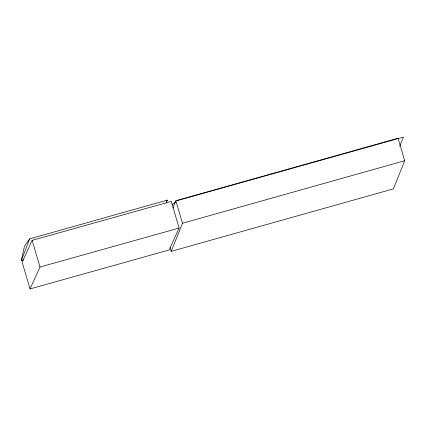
<?xml version="1.0" encoding="UTF-8"?>
<svg xmlns="http://www.w3.org/2000/svg" width="426" height="426" viewBox="0 0 426 426"><rect width="100%" height="100%" fill="white"/><g stroke="black" fill="none" stroke-linecap="round" stroke-linejoin="round"><path stroke-width="0.64" d="M23.861 259.833L21.3 260.558L24.463 246.223L29.671 238.858L167.317 200.098L166.119 203.197M21.3 260.558L29.671 238.858M172.924 208.053L175.863 200.721L398.07 138.216L404.7 160.746L393.422 188.862L171.215 251.361L170.112 247.607M171.215 251.361L182.493 223.245L175.863 200.721M399.673 146.086L403.465 137.065L177.141 200.625M32.136 240.349L22.179 262.256L30.033 288.935L169.17 249.971L179.128 228.059L171.279 201.386L32.136 240.349L39.991 267.022L30.033 288.935M166.199 201.674L167.317 200.098M172.093 204.927L175.624 201.913M182.493 223.245L404.7 160.746M39.991 267.022L179.128 228.059"/></g></svg>
